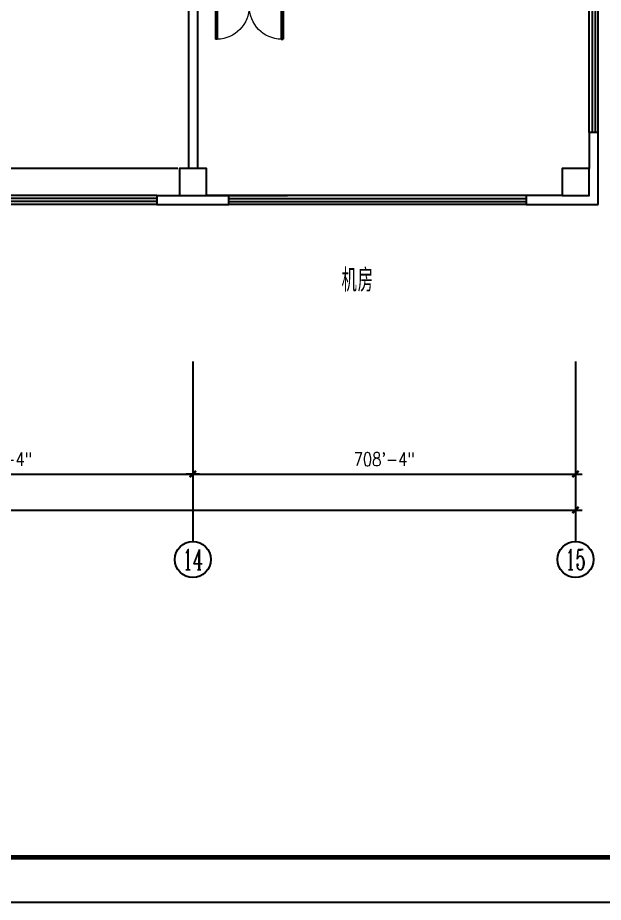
# Model space of a CAD drawing. Extents: x 539033 to 804858, y 468425 to 1263560.
# Drawn here: x 766711 to 779718, y 468425 to 488088 of the extents above; entities that cross this region are included whole.
import ezdxf
from ezdxf.enums import TextEntityAlignment as Align

# ---------------------------------------------------------------- set-up
doc = ezdxf.new("R2010")
doc.units = 0
doc.header["$LTSCALE"] = 1000
doc.header["$MEASUREMENT"] = 0
doc.layers.get('0').update_dxf_attribs({"linetype": 'CONTINUOUS'})
doc.layers.get('Defpoints').update_dxf_attribs({"linetype": 'CONTINUOUS'})
for name, color, linetype in [('AXIS', 3, 'CONTINUOUS'), ('AXIS_TEXT', 7, 'CONTINUOUS'), ('COLUMN', 9, 'CONTINUOUS'), ('PUB_TEXT', 7, 'CONTINUOUS'), ('PUB_TITLE', 4, 'CONTINUOUS'), ('WALL', 9, 'CONTINUOUS'), ('WINDOW', 4, 'CONTINUOUS'), ('WINDOW_TEXT', 7, 'CONTINUOUS')]:
    doc.layers.add(name, color=color, linetype=linetype)
doc.styles.add('_TCH_AXIS', font='COMPLEX', dxfattribs={"bigfont": 'GBCBIG'})
doc.styles.add('_TCH_WINDOW', font='SIMPLEX', dxfattribs={"bigfont": 'GBCBIG'})
doc.styles.add('COMPLEX', font='COMPLEX')
doc.styles.add('DIM_FONT', font='SIMPLEX.shx', dxfattribs={"width": 0.8})
doc.styles.get("Standard").update_dxf_attribs({"font": 'txt.shx', "width": 0.7, "height": 500, "bigfont": 'hzdx.shx'})
doc.dimstyles.new('dimn', dxfattribs={"dimtxt": 300, "dimasz": 1, "dimexe": 250, "dimexo": 300, "dimgap": 150, "dimtad": 1, "dimdec": 0, "dimzin": 0, "dimdsep": 46, "dimlunit": 4, "dimtxsty": 'DIM_FONT', "dimblk": '_DIMX', "dimcen": 0.089996, "dimdle": 3, "dimclrd": 256, "dimclrt": 7, "dimadec": 0, "dimazin": 0, "dimtfac": 1, "dimtdec": 0, "dimtix": 1, "dimtmove": 0, "dimatfit": 3, "dimldrblk": 'OBLIQUE', "dimfxl": 250, "dimfrac": 2, "dimtolj": 1, "dimtzin": 0, "dimarcsym": 0})

# ---------------------------------------------------------------- blocks, each defined once
blk = doc.blocks.new('_AXISO')
blk.add_circle((0, 0), 0.5)
at = {"layer": 'AXIS_TEXT', "style": 'COMPLEX', "width": 1.041667}
blk.add_attdef('A', text='', height=0.56, dxfattribs=at).set_placement((-0.25, -0.28), (0.25, -0.28), align=Align.FIT)
blk = doc.blocks.new('_DIMX')
blk.add_line((-150, 0), (150, 0))
at = {"const_width": 50}
blk.add_lwpolyline([(-70, -70), (70, 70)], dxfattribs=at)
blk = doc.blocks.new('*D395')
at = {"layer": 'AXIS', "color": 0, "lineweight": -2, "transparency": 16777216}
for p, q in [((762101, 480144), (762101, 477694)), ((770601, 480144), (770601, 477694))]:
    blk.add_line(p, q, dxfattribs=at)
at = {"layer": 'AXIS', "lineweight": -2, "transparency": 16777216}
blk.add_line((762102, 477944), (770600, 477944), dxfattribs=at)
at = {"layer": 'Defpoints', "color": 0, "lineweight": 25, "transparency": 16777216}
for p in [(762101, 480444), (770601, 480444), (770601, 477944)]:
    blk.add_point(p, dxfattribs=at)
at = {"layer": 'AXIS', "lineweight": -2, "transparency": 16777216, "rotation": 180}
blk.add_blockref('_DIMX', (762101, 477944), dxfattribs=at)
at = {"layer": 'AXIS', "lineweight": -2, "transparency": 16777216}
blk.add_blockref('_DIMX', (770601, 477944), dxfattribs=at)
at = {"layer": 'AXIS', "color": 7, "transparency": 16777216, "insert": (766351, 478273), "char_height": 300, "attachment_point": 5, "style": 'DIM_FONT'}
blk.add_mtext('\\A1;708\'-4"', dxfattribs=at)
blk = doc.blocks.new('_OBLIQUE')
at = {"color": 0, "linetype": 'ByBlock'}
blk.add_line((-0.5, -0.5), (0.5, 0.5), dxfattribs=at)
blk = doc.blocks.new('*D396')
at = {"layer": 'AXIS', "color": 0, "lineweight": -2, "transparency": 16777216}
for p, q in [((770601, 480144), (770601, 477694)), ((779101, 480144), (779101, 477694))]:
    blk.add_line(p, q, dxfattribs=at)
at = {"layer": 'AXIS', "lineweight": -2, "transparency": 16777216}
blk.add_line((770602, 477944), (779100, 477944), dxfattribs=at)
at = {"layer": 'Defpoints', "color": 0, "lineweight": 25, "transparency": 16777216}
for p in [(770601, 480444), (779101, 480444), (779101, 477944)]:
    blk.add_point(p, dxfattribs=at)
at = {"layer": 'AXIS', "lineweight": -2, "transparency": 16777216, "rotation": 180}
blk.add_blockref('_DIMX', (770601, 477944), dxfattribs=at)
at = {"layer": 'AXIS', "lineweight": -2, "transparency": 16777216}
blk.add_blockref('_DIMX', (779101, 477944), dxfattribs=at)
at = {"layer": 'AXIS', "color": 7, "transparency": 16777216, "insert": (774851, 478273), "char_height": 300, "attachment_point": 5, "style": 'DIM_FONT'}
blk.add_mtext('\\A1;708\'-4"', dxfattribs=at)
blk = doc.blocks.new('*D397')
at = {"layer": 'AXIS', "color": 0, "lineweight": -2, "transparency": 16777216}
for p, q in [((649101, 480144), (649101, 476894)), ((779101, 480144), (779101, 476894))]:
    blk.add_line(p, q, dxfattribs=at)
at = {"layer": 'AXIS', "lineweight": -2, "transparency": 16777216}
blk.add_line((649102, 477144), (779100, 477144), dxfattribs=at)
at = {"layer": 'Defpoints', "color": 0, "lineweight": 25, "transparency": 16777216}
for p in [(649101, 480444), (779101, 480444), (779101, 477144)]:
    blk.add_point(p, dxfattribs=at)
at = {"layer": 'AXIS', "lineweight": -2, "transparency": 16777216, "rotation": 180}
blk.add_blockref('_DIMX', (649101, 477144), dxfattribs=at)
at = {"layer": 'AXIS', "lineweight": -2, "transparency": 16777216}
blk.add_blockref('_DIMX', (779101, 477144), dxfattribs=at)
at = {"layer": 'AXIS', "color": 7, "transparency": 16777216, "insert": (714101, 477473), "char_height": 300, "attachment_point": 5, "style": 'DIM_FONT'}
blk.add_mtext('\\A1;10833\'-4"', dxfattribs=at)
blk = doc.blocks.new('$DorLib2D$00000002')
for p, q in [((-0.5, 0), (-0.5, 0.4875)), ((-0.475, 0.4875), (-0.5, 0.4875)), ((-0.475, 0), (-0.475, 0.4875)), ((0.475, 0), (0.475, 0.4875)), ((0.475, 0.4875), (0.5, 0.4875)), ((0.5, 0), (0.5, 0.4875)), ((-0.5, 0), (-0.475, 0)), ((0.5, 0), (0.475, 0))]:
    blk.add_line(p, q)
at = {"lineweight": 13}
for centre, start, end in [((-0.4875, 0), 0, 88.53072), ((0.4875, 0), 91.46928, 180)]:
    blk.add_arc(centre, 0.4875, start, end, dxfattribs=at)
blk = doc.blocks.new('$TCHSYS$WIN2D')
for p, q in [((-0.5, 0.5), (0.5, 0.5)), ((0.5, 0.1667), (-0.5, 0.1667)), ((0.5, -0.1667), (-0.5, -0.1667)), ((-0.5, -0.5), (0.5, -0.5))]:
    blk.add_line(p, q)
blk = doc.blocks.new('_FZHK')
blk.add_lwpolyline([(-0.5, -0.5), (0.5, -0.5), (0.5, 0.5), (-0.5, 0.5)], close=True)

msp = doc.modelspace()

# ---------------------------------------------------------------- linework, layer by layer
at = {"lineweight": 25, "ltscale": 100}
msp.add_line((770264.8, 484739.3), (690964.7, 484739.3), dxfattribs=at)
at = {"color": 3, "linetype": 'Continuous', "ltscale": 100}
msp.add_line((770903.9, 484139.3), (772703.9, 484139.3), dxfattribs=at)
at = {"layer": 'AXIS'}
for p, q in [((770601, 480444.1), (770601, 476444.1)), ((779101, 480444.1), (779101, 476444.1))]:
    msp.add_line(p, q, dxfattribs=at)
at = {"layer": 'PUB_TITLE'}
msp.add_lwpolyline([(626457.8, 468424.6), (804857.8, 468424.6), (804857.8, 552524.6), (626457.8, 552524.6)], close=True, dxfattribs=at)
msp.add_lwpolyline([(626457.8, 468424.6), (804857.8, 468424.6), (804857.8, 552524.6), (626457.8, 552524.6)], close=True, dxfattribs=at)
at = {"layer": 'PUB_TITLE', "const_width": 100}
msp.add_lwpolyline([(628957.8, 469424.6), (803857.8, 469424.6), (803857.8, 551524.6), (628957.8, 551524.6)], close=True, dxfattribs=at)
at = {"layer": 'WALL'}
for p, q in [((770503.9, 488339.3), (770503.9, 484739.3)), ((770703.9, 488239.3), (770703.9, 484739.3)), ((779603.9, 485539.3), (779403.9, 485539.3)), ((779403.9, 485539.3), (779403.9, 484739.3)), ((779603.9, 483939.3), (779603.9, 485539.3)), ((769803.9, 484139.3), (770303.9, 484139.3)), ((769803.9, 484139.3), (769803.9, 483939.3)), ((771403.9, 484139.3), (770903.9, 484139.3)), ((771403.9, 483939.3), (771403.9, 484139.3)), ((778803.9, 484139.3), (778003.9, 484139.3)), ((778003.9, 484139.3), (778003.9, 483939.3)), ((769803.9, 483939.3), (770603.9, 483939.3)), ((770603.9, 483939.3), (771403.9, 483939.3)), ((778003.9, 483939.3), (779603.9, 483939.3))]:
    msp.add_line(p, q, dxfattribs=at)
at = {"layer": 'WINDOW'}
for p, q in [((769803.9, 484139.3), (737803.9, 484139.3)), ((769803.9, 484072.7), (737803.9, 484072.7)), ((769803.9, 484006), (737803.9, 484006)), ((769803.9, 483939.3), (737803.9, 483939.3))]:
    msp.add_line(p, q, dxfattribs=at)

# ---------------------------------------------------------------- block references
at = {"layer": 'AXIS'}
ref = msp.add_blockref('_AXISO', (770601, 476044.1), dxfattribs=dict(at, xscale=800, yscale=800, zscale=800))
ref.add_attrib('A', '14', dxfattribs={"layer": 'AXIS_TEXT', "ltscale": 100, "height": 452.55, "style": '_TCH_AXIS', "width": 0.677419}).set_placement((770374.8, 475817.9), (770827.3, 475817.9), align=Align.FIT)
ref = msp.add_blockref('_AXISO', (779101, 476044.1), dxfattribs=dict(at, xscale=800, yscale=800, zscale=800))
ref.add_attrib('A', '15', dxfattribs={"layer": 'AXIS_TEXT', "ltscale": 100, "height": 452.55, "style": '_TCH_AXIS', "width": 0.724138}).set_placement((778874.8, 475817.9), (779327.3, 475817.9), align=Align.FIT)
at = {"layer": 'COLUMN', "xscale": 600, "yscale": 600, "zscale": 600}
for p in [(770603.9, 484439.3), (779103.9, 484439.3)]:
    msp.add_blockref('_FZHK', p, dxfattribs=at)
at = {"layer": 'WINDOW', "xscale": -5100, "yscale": -200, "zscale": -5100, "rotation": 270}
msp.add_blockref('$TCHSYS$WIN2D', (779503.9, 488089.3), dxfattribs=at)
at = {"layer": 'WINDOW'}
ref = msp.add_blockref('$DorLib2D$00000002', (771853.9, 488339.3), dxfattribs=dict(at, xscale=1500, yscale=-1500, zscale=1500))
ref.add_attrib('A', 'M6', (771668.9, 488565.6), dxfattribs={"layer": 'WINDOW_TEXT', "ltscale": 100, "height": 297.5, "style": '_TCH_WINDOW', "width": 0.705882})
at = {"layer": 'WINDOW', "xscale": -6600, "yscale": 200, "zscale": -6600}
msp.add_blockref('$TCHSYS$WIN2D', (774703.9, 484039.3), dxfattribs=at)

# ---------------------------------------------------------------- texts
at = {"layer": 'PUB_TEXT', "width": 0.7}
for s, p in [('机', (773903.1, 481998)), ('房', (774263.9, 481998))]:
    msp.add_text(s, height=510.6, dxfattribs=at).set_placement(p)

# ---------------------------------------------------------------- dimensions: what is measured, and where the dimension line sits
at = {"layer": 'AXIS'}
for p1, p2, distance, picture, middle in [((649101, 480444.1), (779101, 480444.1), -3300, '*D397', (714101, 477472.7)), ((762101, 480444.1), (770601, 480444.1), -2500, '*D395', (766351, 478272.7)), ((770601, 480444.1), (779101, 480444.1), -2500, '*D396', (774851, 478272.7))]:
    dim = msp.add_aligned_dim(p1=p1, p2=p2, distance=distance, dimstyle='dimn', dxfattribs=at)
    dim.commit()
    dim.dimension.update_dxf_attribs({"geometry": picture, "text_midpoint": middle})

doc.saveas('drawing.dxf')
